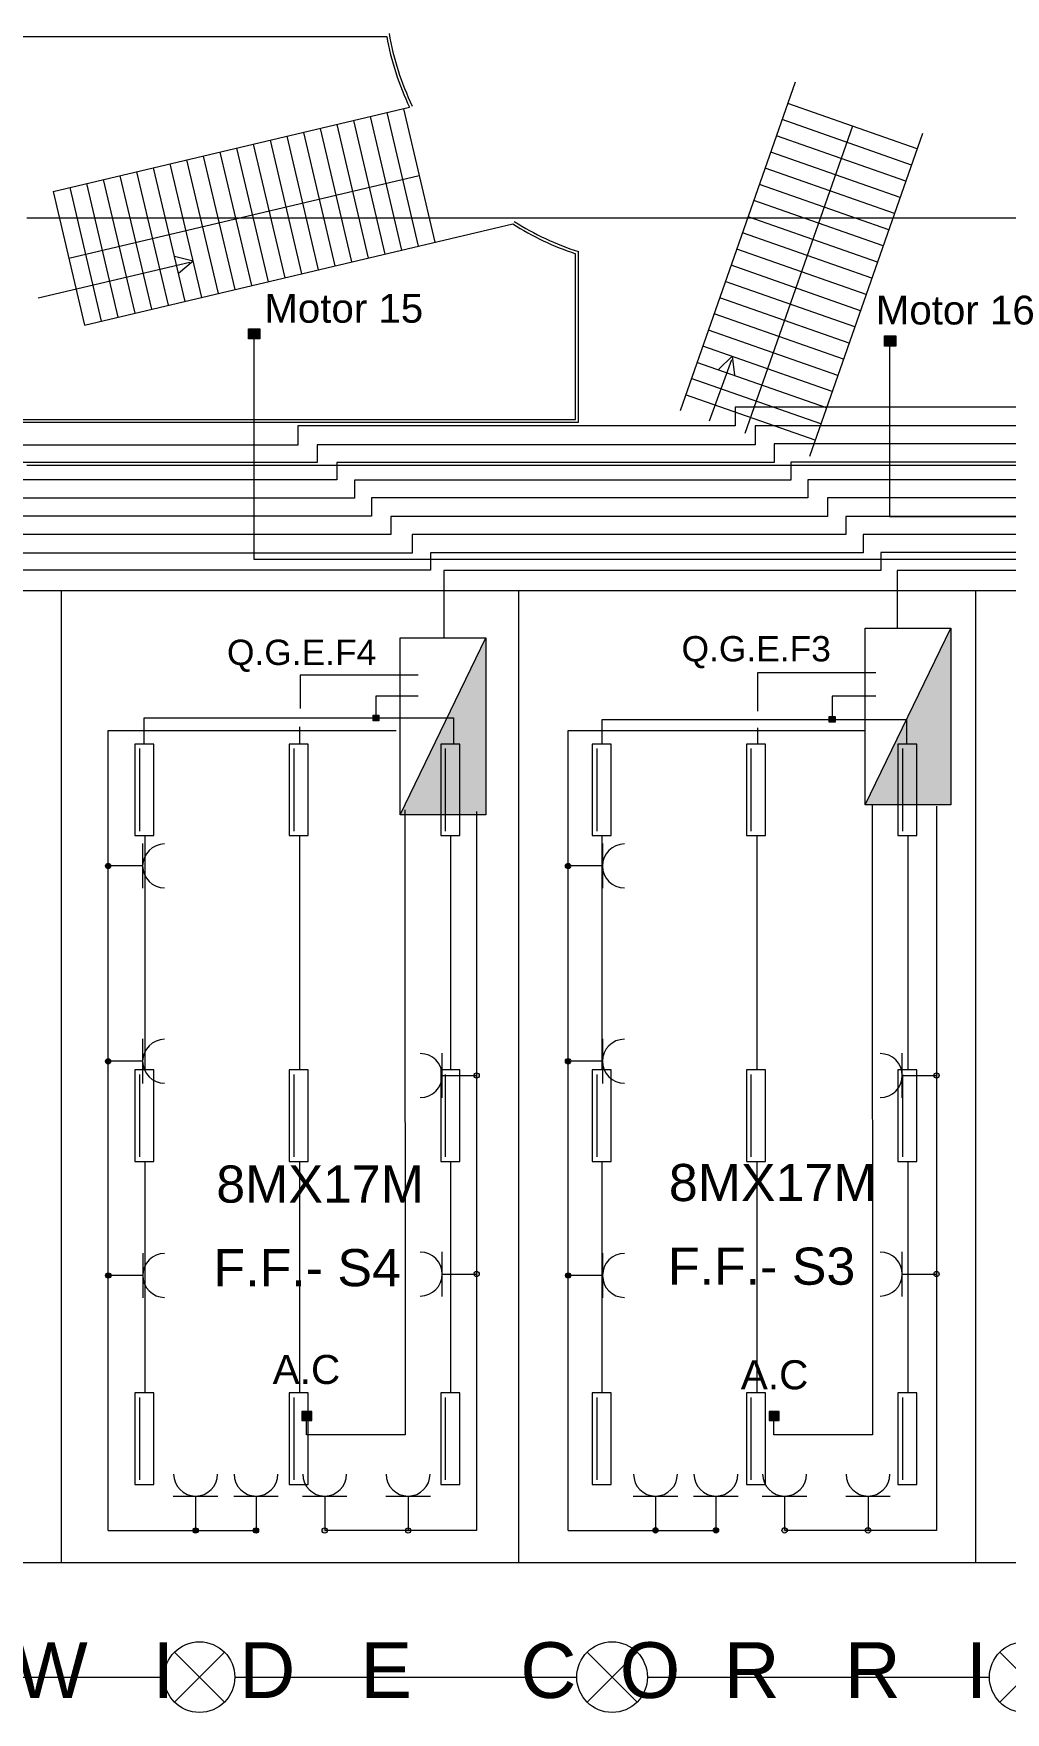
# Model space of a CAD drawing. Extents: x -17539 to 1421, y -3169 to 802964.
# Drawn here: x 442.44 to 459.44, y 364.55 to 393.92 of the extents above; entities that cross this region are included whole.
import ezdxf
from ezdxf.enums import TextEntityAlignment as Align

# ---------------------------------------------------------------- set-up
doc = ezdxf.new("R2010")
doc.units = 0
doc.header["$LTSCALE"] = 25
doc.header["$MEASUREMENT"] = 0
doc.layers.get('0').update_dxf_attribs({"lineweight": 9})
for name, color, linetype, lineweight in [('Iluminação', 10, 'Continuous', 9), ('Quadros', 50, 'Continuous', 9), ('www.cadblocksfree.com', 7, 'Continuous', 9)]:
    doc.layers.add(name, color=color, linetype=linetype, lineweight=lineweight)
doc.layers.add('Tomadas', color=3, linetype='Continuous', lineweight=9, true_color=0x00f500)
doc.styles.add('ROMANS', font='arial.ttf')
doc.styles.get("Standard").update_dxf_attribs({"font": 'arial.ttf'})

# ---------------------------------------------------------------- blocks, each defined once
blk = doc.blocks.new('quadro eletrico')
h = blk.add_hatch(color=256)
h.dxf.hatch_style = 1
h.paths.add_polyline_path([(1.839, -0.788), (-1.457, 0.809), (-1.457, -0.788)])
blk.add_line((-1.457, 0.809), (1.839, -0.788))
blk.add_lwpolyline([(-1.457, 0.809), (1.839, 0.809), (1.839, -0.788), (-1.457, -0.788)], close=True)
blk = doc.blocks.new('Quadro')
at = {"xscale": 0.6593095434044552, "yscale": 0.6593095434044552, "zscale": 0.6593095434044552}
blk.add_blockref('quadro eletrico', (-0.091, 0.017), dxfattribs=at)
blk = doc.blocks.new('Tomada')
for p, q in [((0, 0.632), (0, 0)), ((0, 0), (-0.975, 0)), ((0, 0), (0, -0.632))]:
    blk.add_line(p, q)
blk.add_arc((0.622, 0), 0.622, 90, 270)
blk = doc.blocks.new('Iluminárias 1')
at = {"layer": 'Iluminação'}
blk.add_line((0.079, 0.079), (1.521, 0.079), dxfattribs=at)
blk.add_lwpolyline([(0, 0), (1.6, 0), (1.6, 0.332), (0, 0.332)], close=True, dxfattribs=at)
blk = doc.blocks.new('Ponto de Luz')
for q in [(-0.437, 0.437), (0.438, 0.436), (-0.438, -0.436), (0.437, -0.437)]:
    blk.add_line((0, 0), q)
blk.add_circle((0, 0), 0.618)
blk = doc.blocks.new('Caixa de Derivação')
at = {"layer": 'Iluminação'}
h = blk.add_hatch(color=256, dxfattribs=at)
h.dxf.hatch_style = 1
h.paths.add_polyline_path([(0.052, 0.051), (-0.048, 0.051), (-0.048, -0.049), (0.052, -0.049)])
blk.add_lwpolyline([(-0.048, 0.051), (0.052, 0.051), (0.052, -0.049), (-0.048, -0.049)], close=True, dxfattribs=at)

msp = doc.modelspace()

# ---------------------------------------------------------------- hatches: boundary and pattern name
at = {"layer": 'Tomadas'}
h = msp.add_hatch(color=256, dxfattribs=at)
h.dxf.hatch_style = 1
h.paths.add_polyline_path([(446.2, 388.756), (446.2, 388.578), (446.397, 388.578), (446.397, 388.756)])
h = msp.add_hatch(color=256, dxfattribs=at)
h.dxf.hatch_style = 1
h.paths.add_polyline_path([(457.327, 388.631), (457.327, 388.453), (457.526, 388.453), (457.526, 388.631)])
h = msp.add_hatch(color=256, dxfattribs=at)
h.dxf.hatch_style = 1
h.paths.add_polyline_path([(443.791, 379.359, 1), (443.697, 379.359, 1)])
h = msp.add_hatch(color=256, dxfattribs=at)
h.dxf.hatch_style = 1
h.paths.add_polyline_path([(443.791, 379.359, 1), (443.697, 379.359, 1)])
h = msp.add_hatch(color=256, dxfattribs=at)
h.dxf.hatch_style = 1
h.paths.add_polyline_path([(443.791, 379.359, 1), (443.697, 379.359, 1)])
h = msp.add_hatch(color=256, dxfattribs=at)
h.dxf.hatch_style = 1
h.paths.add_polyline_path([(443.791, 379.359, 1), (443.697, 379.359, 1)])
h = msp.add_hatch(color=256, dxfattribs=at)
h.dxf.hatch_style = 1
h.paths.add_polyline_path([(451.838, 379.359, 1), (451.745, 379.359, 1)])
h = msp.add_hatch(color=256, dxfattribs=at)
h.dxf.hatch_style = 1
h.paths.add_polyline_path([(451.838, 379.359, 1), (451.745, 379.359, 1)])
h = msp.add_hatch(color=256, dxfattribs=at)
h.dxf.hatch_style = 1
h.paths.add_polyline_path([(451.838, 379.359, 1), (451.745, 379.359, 1)])
h = msp.add_hatch(color=256, dxfattribs=at)
h.dxf.hatch_style = 1
h.paths.add_polyline_path([(451.838, 379.359, 1), (451.745, 379.359, 1)])
h = msp.add_hatch(color=256, dxfattribs=at)
h.dxf.hatch_style = 1
h.paths.add_polyline_path([(443.791, 375.942, 1), (443.697, 375.942, 1)])
h = msp.add_hatch(color=256, dxfattribs=at)
h.dxf.hatch_style = 1
h.paths.add_polyline_path([(443.791, 375.942, 1), (443.697, 375.942, 1)])
h = msp.add_hatch(color=256, dxfattribs=at)
h.dxf.hatch_style = 1
h.paths.add_polyline_path([(443.791, 375.942, 1), (443.697, 375.942, 1)])
h = msp.add_hatch(color=256, dxfattribs=at)
h.dxf.hatch_style = 1
h.paths.add_polyline_path([(443.791, 375.942, 1), (443.697, 375.942, 1)])
h = msp.add_hatch(color=256, dxfattribs=at)
h.dxf.hatch_style = 1
h.paths.add_polyline_path([(451.838, 375.943, 1), (451.745, 375.943, 1)])
h = msp.add_hatch(color=256, dxfattribs=at)
h.dxf.hatch_style = 1
h.paths.add_polyline_path([(451.838, 375.943, 1), (451.745, 375.943, 1)])
h = msp.add_hatch(color=256, dxfattribs=at)
h.dxf.hatch_style = 1
h.paths.add_polyline_path([(451.838, 375.943, 1), (451.745, 375.943, 1)])
h = msp.add_hatch(color=256, dxfattribs=at)
h.dxf.hatch_style = 1
h.paths.add_polyline_path([(451.838, 375.943, 1), (451.745, 375.943, 1)])
h = msp.add_hatch(color=256, dxfattribs=at)
h.dxf.hatch_style = 1
h.paths.add_polyline_path([(450.189, 372.219), (450.143, 372.219, 0.411824), (450.189, 372.172)])
h.paths.add_polyline_path([(450.189, 372.265, 0.411824), (450.143, 372.219), (450.189, 372.219)])
h.paths.add_polyline_path([(450.189, 372.265), (450.189, 372.219), (450.189, 372.172, 0.416608), (450.236, 372.219, 0.416608)])
h.paths.add_polyline_path([(450.236, 375.693, 0.416608), (450.189, 375.739), (450.189, 375.646, 0.416608)])
h.paths.add_polyline_path([(450.189, 375.739, 0.411824), (450.143, 375.693), (450.189, 375.693)])
h.paths.add_polyline_path([(450.189, 375.693), (450.143, 375.693, 0.411824), (450.189, 375.646)])
h = msp.add_hatch(color=256, dxfattribs=at)
h.dxf.hatch_style = 1
h.paths.add_polyline_path([(458.237, 372.219), (458.19, 372.219, 0.411824), (458.237, 372.172)])
h.paths.add_polyline_path([(458.237, 372.266, 0.411824), (458.19, 372.219), (458.237, 372.219)])
h.paths.add_polyline_path([(458.237, 372.266), (458.237, 372.219), (458.237, 372.172, 0.416608), (458.284, 372.219, 0.416608)])
h.paths.add_polyline_path([(458.284, 375.693, 0.416608), (458.237, 375.739), (458.237, 375.646, 0.416608)])
h.paths.add_polyline_path([(458.237, 375.739, 0.411824), (458.19, 375.693), (458.237, 375.693)])
h.paths.add_polyline_path([(458.237, 375.693), (458.19, 375.693, 0.411824), (458.237, 375.646)])
h = msp.add_hatch(color=256, dxfattribs=at)
h.dxf.hatch_style = 1
h.paths.add_polyline_path([(443.725, 372.237), (443.725, 372.153, 0.552295), (443.792, 372.195, 0.552295)])
h.paths.add_polyline_path([(443.725, 372.237, 0.288415), (443.699, 372.195, 0.288415), (443.725, 372.153)])
h = msp.add_hatch(color=256, dxfattribs=at)
h.dxf.hatch_style = 1
h.paths.add_polyline_path([(443.725, 372.237), (443.725, 372.153, 0.552295), (443.792, 372.195, 0.552295)])
h.paths.add_polyline_path([(443.725, 372.237, 0.288415), (443.699, 372.195, 0.288415), (443.725, 372.153)])
h = msp.add_hatch(color=256, dxfattribs=at)
h.dxf.hatch_style = 1
h.paths.add_polyline_path([(443.725, 372.237), (443.725, 372.153, 0.552295), (443.792, 372.195, 0.552295)])
h.paths.add_polyline_path([(443.725, 372.237, 0.288415), (443.699, 372.195, 0.288415), (443.725, 372.153)])
h = msp.add_hatch(color=256, dxfattribs=at)
h.dxf.hatch_style = 1
h.paths.add_polyline_path([(443.725, 372.237), (443.725, 372.153, 0.552295), (443.792, 372.195, 0.552295)])
h.paths.add_polyline_path([(443.725, 372.237, 0.288415), (443.699, 372.195, 0.288415), (443.725, 372.153)])
h = msp.add_hatch(color=256, dxfattribs=at)
h.dxf.hatch_style = 1
h.paths.add_polyline_path([(451.772, 372.237), (451.772, 372.153, 0.552295), (451.839, 372.195, 0.552295)])
h.paths.add_polyline_path([(451.772, 372.237, 0.288415), (451.746, 372.195, 0.288415), (451.772, 372.153)])
h = msp.add_hatch(color=256, dxfattribs=at)
h.dxf.hatch_style = 1
h.paths.add_polyline_path([(451.772, 372.237), (451.772, 372.153, 0.552295), (451.839, 372.195, 0.552295)])
h.paths.add_polyline_path([(451.772, 372.237, 0.288415), (451.746, 372.195, 0.288415), (451.772, 372.153)])
h = msp.add_hatch(color=256, dxfattribs=at)
h.dxf.hatch_style = 1
h.paths.add_polyline_path([(451.772, 372.237), (451.772, 372.153, 0.552295), (451.839, 372.195, 0.552295)])
h.paths.add_polyline_path([(451.772, 372.237, 0.288415), (451.746, 372.195, 0.288415), (451.772, 372.153)])
h = msp.add_hatch(color=256, dxfattribs=at)
h.dxf.hatch_style = 1
h.paths.add_polyline_path([(451.772, 372.237), (451.772, 372.153, 0.552295), (451.839, 372.195, 0.552295)])
h.paths.add_polyline_path([(451.772, 372.237, 0.288415), (451.746, 372.195, 0.288415), (451.772, 372.153)])
h = msp.add_hatch(color=256, dxfattribs=at)
h.dxf.hatch_style = 1
h.paths.add_polyline_path([(447.307, 369.659), (447.307, 369.815), (447.133, 369.815), (447.133, 369.659)])
h = msp.add_hatch(color=256, dxfattribs=at)
h.dxf.hatch_style = 1
h.paths.add_polyline_path([(455.483, 369.659), (455.483, 369.815), (455.309, 369.815), (455.309, 369.659)])
h = msp.add_hatch(color=256, dxfattribs=at)
h.dxf.hatch_style = 1
h.paths.add_polyline_path([(445.227, 367.734, 1), (445.32, 367.734, 1)])
h = msp.add_hatch(color=256, dxfattribs=at)
h.dxf.hatch_style = 1
h.paths.add_polyline_path([(445.227, 367.734, 1), (445.32, 367.734, 1)])
h = msp.add_hatch(color=256, dxfattribs=at)
h.dxf.hatch_style = 1
h.paths.add_polyline_path([(445.227, 367.734, 1), (445.32, 367.734, 1)])
h = msp.add_hatch(color=256, dxfattribs=at)
h.dxf.hatch_style = 1
h.paths.add_polyline_path([(445.227, 367.734, 1), (445.32, 367.734, 1)])
h = msp.add_hatch(color=256, dxfattribs=at)
h.dxf.hatch_style = 1
h.paths.add_polyline_path([(446.283, 367.734, 1), (446.376, 367.734, 1)])
h = msp.add_hatch(color=256, dxfattribs=at)
h.dxf.hatch_style = 1
h.paths.add_polyline_path([(446.283, 367.734, 1), (446.376, 367.734, 1)])
h = msp.add_hatch(color=256, dxfattribs=at)
h.dxf.hatch_style = 1
h.paths.add_polyline_path([(446.283, 367.734, 1), (446.376, 367.734, 1)])
h = msp.add_hatch(color=256, dxfattribs=at)
h.dxf.hatch_style = 1
h.paths.add_polyline_path([(446.283, 367.734, 1), (446.376, 367.734, 1)])
h = msp.add_hatch(color=256, dxfattribs=at)
h.dxf.hatch_style = 1
h.paths.add_polyline_path([(447.532, 367.781, 0.414214), (447.486, 367.734), (447.532, 367.734)])
h.paths.add_polyline_path([(447.532, 367.781), (447.532, 367.734), (447.579, 367.734, 0.414214)])
h.paths.add_polyline_path([(447.579, 367.734), (447.532, 367.734), (447.486, 367.734, 1)])
h.paths.add_polyline_path([(448.946, 367.734), (449.039, 367.734, 1)])
h.paths.add_polyline_path([(449.039, 367.734), (448.946, 367.734, 1)])
h = msp.add_hatch(color=256, dxfattribs=at)
h.dxf.hatch_style = 1
h.paths.add_polyline_path([(447.532, 367.781, 0.414214), (447.486, 367.734), (447.532, 367.734)])
h.paths.add_polyline_path([(447.532, 367.781), (447.532, 367.734), (447.579, 367.734, 0.414214)])
h.paths.add_polyline_path([(447.579, 367.734), (447.532, 367.734), (447.486, 367.734, 1)])
h.paths.add_polyline_path([(448.946, 367.734), (449.039, 367.734, 1)])
h.paths.add_polyline_path([(449.039, 367.734), (448.946, 367.734, 1)])
h = msp.add_hatch(color=256, dxfattribs=at)
h.dxf.hatch_style = 1
h.paths.add_polyline_path([(447.532, 367.781, 0.414214), (447.486, 367.734), (447.532, 367.734)])
h.paths.add_polyline_path([(447.532, 367.781), (447.532, 367.734), (447.579, 367.734, 0.414214)])
h.paths.add_polyline_path([(447.579, 367.734), (447.532, 367.734), (447.486, 367.734, 1)])
h.paths.add_polyline_path([(448.946, 367.734), (449.039, 367.734, 1)])
h.paths.add_polyline_path([(449.039, 367.734), (448.946, 367.734, 1)])
h = msp.add_hatch(color=256, dxfattribs=at)
h.dxf.hatch_style = 1
h.paths.add_polyline_path([(447.532, 367.781, 0.414214), (447.486, 367.734), (447.532, 367.734)])
h.paths.add_polyline_path([(447.532, 367.781), (447.532, 367.734), (447.579, 367.734, 0.414214)])
h.paths.add_polyline_path([(447.579, 367.734), (447.532, 367.734), (447.486, 367.734, 1)])
h.paths.add_polyline_path([(448.946, 367.734), (449.039, 367.734, 1)])
h.paths.add_polyline_path([(449.039, 367.734), (448.946, 367.734, 1)])
h = msp.add_hatch(color=256, dxfattribs=at)
h.dxf.hatch_style = 1
h.paths.add_polyline_path([(453.274, 367.735, 1), (453.367, 367.735, 1)])
h = msp.add_hatch(color=256, dxfattribs=at)
h.dxf.hatch_style = 1
h.paths.add_polyline_path([(453.274, 367.735, 1), (453.367, 367.735, 1)])
h = msp.add_hatch(color=256, dxfattribs=at)
h.dxf.hatch_style = 1
h.paths.add_polyline_path([(453.274, 367.735, 1), (453.367, 367.735, 1)])
h = msp.add_hatch(color=256, dxfattribs=at)
h.dxf.hatch_style = 1
h.paths.add_polyline_path([(453.274, 367.735, 1), (453.367, 367.735, 1)])
h = msp.add_hatch(color=256, dxfattribs=at)
h.dxf.hatch_style = 1
h.paths.add_polyline_path([(454.33, 367.735, 1), (454.423, 367.735, 1)])
h = msp.add_hatch(color=256, dxfattribs=at)
h.dxf.hatch_style = 1
h.paths.add_polyline_path([(454.33, 367.735, 1), (454.423, 367.735, 1)])
h = msp.add_hatch(color=256, dxfattribs=at)
h.dxf.hatch_style = 1
h.paths.add_polyline_path([(454.33, 367.735, 1), (454.423, 367.735, 1)])
h = msp.add_hatch(color=256, dxfattribs=at)
h.dxf.hatch_style = 1
h.paths.add_polyline_path([(454.33, 367.735, 1), (454.423, 367.735, 1)])
h = msp.add_hatch(color=256, dxfattribs=at)
h.dxf.hatch_style = 1
h.paths.add_polyline_path([(455.579, 367.781, 0.414214), (455.533, 367.735), (455.579, 367.735)])
h.paths.add_polyline_path([(455.579, 367.781), (455.579, 367.735), (455.626, 367.735, 0.414214)])
h.paths.add_polyline_path([(455.626, 367.735), (455.579, 367.735), (455.533, 367.735, 1)])
h.paths.add_polyline_path([(456.993, 367.735), (457.086, 367.735, 1)])
h.paths.add_polyline_path([(457.086, 367.735), (456.993, 367.735, 1)])
h = msp.add_hatch(color=256, dxfattribs=at)
h.dxf.hatch_style = 1
h.paths.add_polyline_path([(455.579, 367.781, 0.414214), (455.533, 367.735), (455.579, 367.735)])
h.paths.add_polyline_path([(455.579, 367.781), (455.579, 367.735), (455.626, 367.735, 0.414214)])
h.paths.add_polyline_path([(455.626, 367.735), (455.579, 367.735), (455.533, 367.735, 1)])
h.paths.add_polyline_path([(456.993, 367.735), (457.086, 367.735, 1)])
h.paths.add_polyline_path([(457.086, 367.735), (456.993, 367.735, 1)])
h = msp.add_hatch(color=256, dxfattribs=at)
h.dxf.hatch_style = 1
h.paths.add_polyline_path([(455.579, 367.781, 0.414214), (455.533, 367.735), (455.579, 367.735)])
h.paths.add_polyline_path([(455.579, 367.781), (455.579, 367.735), (455.626, 367.735, 0.414214)])
h.paths.add_polyline_path([(455.626, 367.735), (455.579, 367.735), (455.533, 367.735, 1)])
h.paths.add_polyline_path([(456.993, 367.735), (457.086, 367.735, 1)])
h.paths.add_polyline_path([(457.086, 367.735), (456.993, 367.735, 1)])
h = msp.add_hatch(color=256, dxfattribs=at)
h.dxf.hatch_style = 1
h.paths.add_polyline_path([(455.579, 367.781, 0.414214), (455.533, 367.735), (455.579, 367.735)])
h.paths.add_polyline_path([(455.579, 367.781), (455.579, 367.735), (455.626, 367.735, 0.414214)])
h.paths.add_polyline_path([(455.626, 367.735), (455.579, 367.735), (455.533, 367.735, 1)])
h.paths.add_polyline_path([(456.993, 367.735), (457.086, 367.735, 1)])
h.paths.add_polyline_path([(457.086, 367.735), (456.993, 367.735, 1)])

# ---------------------------------------------------------------- linework, layer by layer
at = {"layer": 'Iluminação'}
for p, q in [((462.183, 390.691), (442.32, 390.691)), ((462.183, 386.361), (442.32, 386.361)), ((449.167, 382.697), (447.1, 382.697)), ((447.1, 382.697), (447.1, 382.112)), ((457.178, 382.735), (455.104, 382.735)), ((455.104, 382.735), (455.104, 382.068)), ((449.167, 382.327), (448.426, 382.327)), ((448.426, 382.327), (448.426, 381.947)), ((457.178, 382.328), (456.409, 382.328)), ((456.409, 382.328), (456.409, 381.921)), ((444.375, 381.49), (444.375, 381.947)), ((444.375, 381.947), (449.788, 381.947)), ((447.091, 381.795), (447.091, 381.49)), ((449.788, 381.947), (449.788, 381.49)), ((452.387, 381.49), (452.387, 381.921)), ((452.387, 381.921), (457.712, 381.921)), ((457.712, 381.921), (457.712, 381.49)), ((455.104, 381.777), (455.104, 381.49)), ((444.388, 375.79), (444.388, 379.89)), ((447.094, 379.89), (447.094, 375.79)), ((449.733, 379.89), (449.733, 375.79)), ((452.388, 375.79), (452.388, 379.89)), ((455.094, 379.89), (455.094, 375.79)), ((457.733, 379.89), (457.733, 375.79)), ((444.388, 370.14), (444.388, 374.19)), ((447.094, 374.19), (447.094, 370.14)), ((449.733, 374.19), (449.733, 370.14)), ((452.388, 370.14), (452.388, 374.19)), ((455.094, 374.19), (455.094, 370.14)), ((457.733, 374.19), (457.733, 370.14)), ((438.739, 365.169), (444.723, 365.169)), ((445.959, 365.169), (451.943, 365.169)), ((453.179, 365.169), (459.163, 365.169))]:
    msp.add_line(p, q, dxfattribs=at)
at = {"layer": 'Quadros'}
for p, q in [((461.898, 387.387), (454.715, 387.387)), ((454.715, 387.387), (454.715, 387.058)), ((454.715, 387.058), (447.061, 387.058)), ((447.061, 387.058), (447.061, 386.719)), ((462.244, 387.058), (455.066, 387.058)), ((455.066, 387.058), (455.066, 386.724)), ((447.061, 386.719), (439.465, 386.719)), ((455.066, 386.724), (447.403, 386.724)), ((447.403, 386.724), (447.403, 386.414)), ((462.594, 386.742), (455.396, 386.742)), ((455.396, 386.742), (455.396, 386.419)), ((447.403, 386.414), (439.792, 386.414)), ((455.396, 386.419), (447.747, 386.419)), ((447.747, 386.419), (447.747, 386.114)), ((462.952, 386.422), (455.689, 386.422)), ((455.689, 386.422), (455.689, 386.107)), ((447.747, 386.114), (440.155, 386.114)), ((455.689, 386.107), (448.055, 386.107)), ((448.055, 386.107), (448.055, 385.791)), ((463.258, 386.111), (455.987, 386.111)), ((455.987, 386.111), (455.987, 385.798)), ((448.055, 385.791), (440.464, 385.791)), ((455.987, 385.798), (448.35, 385.798)), ((448.35, 385.798), (448.35, 385.478)), ((463.543, 385.8), (456.327, 385.8)), ((456.327, 385.8), (456.327, 385.473)), ((448.35, 385.478), (440.738, 385.478)), ((456.327, 385.473), (448.689, 385.473)), ((448.689, 385.473), (448.689, 385.158)), ((463.833, 385.473), (456.649, 385.473)), ((456.649, 385.473), (456.649, 385.159)), ((448.689, 385.158), (441.046, 385.158)), ((456.649, 385.159), (449.065, 385.159)), ((449.065, 385.159), (449.065, 384.832)), ((464.123, 385.159), (456.951, 385.159)), ((456.951, 385.159), (456.951, 384.836)), ((449.065, 384.832), (441.453, 384.832)), ((456.951, 384.836), (449.385, 384.836)), ((449.385, 384.836), (449.385, 384.533)), ((464.417, 384.839), (457.262, 384.839)), ((457.262, 384.839), (457.262, 384.527)), ((449.385, 384.533), (441.773, 384.533)), ((457.262, 384.527), (449.617, 384.527)), ((449.617, 384.527), (449.617, 383.348)), ((464.673, 384.527), (457.547, 384.527)), ((457.547, 384.527), (457.547, 383.518))]:
    msp.add_line(p, q, dxfattribs=at)
at = {"layer": 'Tomadas'}
for p, q in [((446.293, 388.653), (446.293, 384.723)), ((457.412, 388.51), (457.412, 385.471)), ((457.412, 385.471), (476.583, 385.471)), ((446.293, 384.723), (475.91, 384.723)), ((443.744, 367.734), (443.744, 381.729)), ((443.744, 381.729), (448.78, 381.729)), ((451.791, 367.735), (451.791, 381.729)), ((451.791, 381.729), (456.978, 381.729)), ((448.936, 380.34), (448.942, 369.406)), ((457.112, 380.437), (457.118, 369.406)), ((458.237, 380.407), (458.237, 367.735)), ((458.237, 380.407), (458.237, 367.735)), ((458.237, 380.407), (458.237, 367.735)), ((458.237, 380.407), (458.237, 367.735)), ((450.189, 380.313), (450.189, 367.734)), ((450.189, 380.313), (450.189, 367.734)), ((450.189, 380.313), (450.189, 367.734)), ((450.189, 380.313), (450.189, 367.734)), ((443.744, 367.734), (443.744, 379.359)), ((443.744, 367.734), (443.744, 379.359)), ((443.744, 367.734), (443.744, 379.359)), ((451.791, 367.735), (451.791, 379.359)), ((451.791, 367.735), (451.791, 379.359)), ((451.791, 367.735), (451.791, 379.359)), ((447.214, 369.406), (447.214, 369.746)), ((455.39, 369.406), (455.39, 369.746)), ((448.942, 369.406), (447.214, 369.406)), ((457.118, 369.406), (455.39, 369.406)), ((443.744, 367.734), (446.333, 367.734)), ((450.189, 367.734), (447.543, 367.734)), ((451.791, 367.735), (454.38, 367.735)), ((458.237, 367.735), (455.59, 367.735))]:
    msp.add_line(p, q, dxfattribs=at)
for points in [[(446.2, 388.756), (446.397, 388.756), (446.397, 388.578), (446.2, 388.578)], [(457.327, 388.631), (457.526, 388.631), (457.526, 388.453), (457.327, 388.453)], [(447.133, 369.659), (447.307, 369.659), (447.307, 369.815), (447.133, 369.815)], [(455.309, 369.659), (455.483, 369.659), (455.483, 369.815), (455.309, 369.815)]]:
    msp.add_lwpolyline(points, close=True, dxfattribs=at)
for centre in [(443.744, 379.359), (443.744, 379.359), (443.744, 379.359), (443.744, 379.359), (451.791, 379.359), (451.791, 379.359), (451.791, 379.359), (451.791, 379.359), (443.744, 375.942), (443.744, 375.942), (443.744, 375.942), (443.744, 375.942), (451.791, 375.943), (451.791, 375.943), (451.791, 375.943), (451.791, 375.943), (450.19, 375.693), (450.19, 375.693), (450.19, 375.693), (450.19, 375.693), (458.237, 375.693), (458.237, 375.693), (458.237, 375.693), (458.237, 375.693), (443.745, 372.195), (443.745, 372.195), (443.745, 372.195), (443.745, 372.195), (450.19, 372.219), (450.19, 372.219), (450.19, 372.219), (450.19, 372.219), (451.792, 372.195), (451.792, 372.195), (451.792, 372.195), (451.792, 372.195), (458.237, 372.219), (458.237, 372.219), (458.237, 372.219), (458.237, 372.219), (445.273, 367.734), (445.273, 367.734), (445.273, 367.734), (445.273, 367.734), (446.33, 367.734), (446.33, 367.734), (446.33, 367.734), (446.33, 367.734), (447.532, 367.734), (447.532, 367.734), (447.532, 367.734), (447.532, 367.734), (448.992, 367.734), (448.992, 367.734), (448.992, 367.734), (448.992, 367.734), (453.32, 367.735), (453.32, 367.735), (453.32, 367.735), (453.32, 367.735), (454.377, 367.735), (454.377, 367.735), (454.377, 367.735), (454.377, 367.735), (455.579, 367.735), (455.579, 367.735), (455.579, 367.735), (455.579, 367.735), (457.039, 367.735), (457.039, 367.735), (457.039, 367.735), (457.039, 367.735)]:
    msp.add_circle(centre, 0.0466, dxfattribs=at)
at = {"layer": 'www.cadblocksfree.com'}
for p, q in [((410.971, 393.869), (448.617, 393.869)), ((455.764, 393.068), (453.749, 387.318)), ((457.899, 391.903), (455.634, 392.697)), ((442.779, 391.157), (449.018, 392.63)), ((448.035, 392.398), (448.586, 390.062)), ((448.327, 392.467), (448.878, 390.131)), ((448.619, 392.536), (449.17, 390.2)), ((448.911, 392.605), (449.462, 390.269)), ((457.8, 391.62), (455.535, 392.414)), ((446.867, 392.122), (447.419, 389.786)), ((447.159, 392.191), (447.711, 389.855)), ((447.451, 392.26), (448.002, 389.924)), ((447.743, 392.329), (448.294, 389.993)), ((456.766, 392.3), (454.881, 386.921)), ((457.7, 391.337), (455.435, 392.131)), ((457.993, 392.173), (456.014, 386.524)), ((445.407, 391.777), (445.959, 389.442)), ((445.699, 391.846), (446.251, 389.511)), ((445.991, 391.915), (446.543, 389.579)), ((446.283, 391.984), (446.835, 389.648)), ((446.575, 392.053), (447.127, 389.717)), ((457.601, 391.054), (455.336, 391.847)), ((444.239, 391.502), (444.791, 389.166)), ((444.531, 391.571), (445.083, 389.235)), ((444.823, 391.639), (445.375, 389.304)), ((445.115, 391.708), (445.667, 389.373)), ((457.502, 390.771), (455.237, 391.564)), ((443.055, 389.989), (449.187, 391.437)), ((443.071, 391.226), (443.623, 388.89)), ((443.363, 391.295), (443.915, 388.959)), ((443.655, 391.364), (444.207, 389.028)), ((443.947, 391.433), (444.499, 389.097)), ((457.403, 390.488), (455.138, 391.281)), ((442.779, 391.157), (443.331, 388.821)), ((457.303, 390.204), (455.039, 390.998)), ((457.204, 389.921), (454.939, 390.715)), ((443.331, 388.821), (450.823, 390.59)), ((457.105, 389.638), (454.84, 390.432)), ((445.231, 389.94), (444.905, 390.018)), ((451.921, 387.169), (451.921, 390.068)), ((451.971, 387.119), (451.971, 390.105)), ((457.006, 389.355), (454.741, 390.149)), ((445.171, 389.916), (442.516, 389.292)), ((445.231, 389.94), (444.974, 389.725)), ((456.907, 389.072), (454.642, 389.866)), ((456.807, 388.789), (454.542, 389.583)), ((456.708, 388.506), (454.443, 389.299)), ((456.609, 388.223), (454.344, 389.016)), ((456.51, 387.939), (454.245, 388.733)), ((456.411, 387.656), (454.146, 388.45)), ((454.664, 388.275), (454.42, 388.045)), ((454.664, 388.275), (454.702, 387.942)), ((456.311, 387.373), (454.046, 388.167)), ((454.652, 388.212), (454.26, 387.138)), ((456.212, 387.09), (453.947, 387.884)), ((456.113, 386.807), (453.848, 387.601)), ((410.921, 387.119), (451.971, 387.119)), ((410.971, 387.169), (451.921, 387.169)), ((474.921, 384.169), (410.785, 384.169)), ((442.921, 384.169), (442.921, 367.169)), ((450.921, 384.169), (450.921, 367.169)), ((458.921, 384.169), (458.921, 367.169)), ((507.921, 367.169), (367.456, 367.169))]:
    msp.add_line(p, q, dxfattribs=at)
for radius, start, end in [(4.941, 190.3568, 205.5065), (4.891, 189.8688, 205.5065), (4.891, 237.5064, 252.061), (4.941, 237.5064, 251.6387)]:
    msp.add_arc((453.477, 394.758), radius, start, end, dxfattribs=at)

# ---------------------------------------------------------------- block references
at = {"layer": 'Iluminação'}
for name, p in [('Caixa de Derivação', (448.426, 381.947)), ('Caixa de Derivação', (456.409, 381.921)), ('Ponto de Luz', (445.341, 365.169)), ('Ponto de Luz', (452.561, 365.169)), ('Ponto de Luz', (459.781, 365.169))]:
    msp.add_blockref(name, p, dxfattribs=at)
at = {"layer": 'Iluminação', "rotation": 270}
for p in [(444.212, 381.49), (446.912, 381.49), (449.562, 381.49), (452.212, 381.49), (454.912, 381.49), (457.562, 381.49), (444.212, 375.79), (446.912, 375.79), (449.562, 375.79), (452.212, 375.79), (454.912, 375.79), (457.562, 375.79), (444.212, 370.14), (446.912, 370.14), (449.562, 370.14), (452.212, 370.14), (454.912, 370.14), (457.562, 370.14)]:
    msp.add_blockref('Iluminárias 1', p, dxfattribs=at)
at = {"layer": 'Quadros', "xscale": 1.422900023054062, "yscale": 1.422900023054062, "zscale": 1.422900023054062, "rotation": 89.99999999999996}
for p in [(449.638, 381.752), (457.77, 381.923)]:
    msp.add_blockref('Quadro', p, dxfattribs=at)
at = {"layer": 'Tomadas', "xscale": 0.6170314054757464, "yscale": 0.6170314054757464, "zscale": 0.6170314054757464}
for p in [(444.346, 379.359), (444.346, 379.359), (444.346, 379.359), (444.346, 379.359), (452.393, 379.359), (452.393, 379.359), (452.393, 379.359), (452.393, 379.359), (444.346, 375.942), (444.346, 375.942), (444.346, 375.942), (444.346, 375.942), (452.393, 375.943), (452.393, 375.943), (452.393, 375.943), (452.393, 375.943), (444.347, 372.195), (444.347, 372.195), (444.347, 372.195), (444.347, 372.195), (452.394, 372.195), (452.394, 372.195), (452.394, 372.195), (452.394, 372.195)]:
    msp.add_blockref('Tomada', p, dxfattribs=at)
for p, rotation in [((449.588, 375.693), 180), ((449.588, 375.693), 180), ((449.588, 375.693), 180), ((449.588, 375.693), 180), ((457.636, 375.693), 180), ((457.636, 375.693), 180), ((457.636, 375.693), 180), ((457.636, 375.693), 180), ((449.588, 372.219), 180), ((449.588, 372.219), 180), ((449.588, 372.219), 180), ((449.588, 372.219), 180), ((457.636, 372.219), 180), ((457.636, 372.219), 180), ((457.636, 372.219), 180), ((457.636, 372.219), 180), ((445.273, 368.336), 89.99999999999999), ((445.273, 368.336), 89.99999999999999), ((445.273, 368.336), 89.99999999999999), ((445.273, 368.336), 89.99999999999999), ((446.33, 368.336), 89.99999999999999), ((446.33, 368.336), 89.99999999999999), ((446.33, 368.336), 89.99999999999999), ((446.33, 368.336), 89.99999999999999), ((447.532, 368.336), 89.99999999999999), ((447.532, 368.336), 89.99999999999999), ((447.532, 368.336), 89.99999999999999), ((447.532, 368.336), 89.99999999999999), ((448.992, 368.336), 89.99999999999999), ((448.992, 368.336), 89.99999999999999), ((448.992, 368.336), 89.99999999999999), ((448.992, 368.336), 89.99999999999999), ((453.32, 368.336), 89.99999999999999), ((453.32, 368.336), 89.99999999999999), ((453.32, 368.336), 89.99999999999999), ((453.32, 368.336), 89.99999999999999), ((454.377, 368.336), 89.99999999999999), ((454.377, 368.336), 89.99999999999999), ((454.377, 368.336), 89.99999999999999), ((454.377, 368.336), 89.99999999999999), ((455.579, 368.336), 89.99999999999999), ((455.579, 368.336), 89.99999999999999), ((455.579, 368.336), 89.99999999999999), ((455.579, 368.336), 89.99999999999999), ((457.039, 368.336), 89.99999999999999), ((457.039, 368.336), 89.99999999999999), ((457.039, 368.336), 89.99999999999999), ((457.039, 368.336), 89.99999999999999)]:
    msp.add_blockref('Tomada', p, dxfattribs=dict(at, rotation=rotation))

# ---------------------------------------------------------------- texts
at = {"layer": 'Quadros', "char_height": 0.4429, "width": 3.46617, "attachment_point": 1}
for s, insert in [('Q.G.E.F4', (445.822, 383.317)), ('Q.G.E.F3', (453.776, 383.38))]:
    msp.add_mtext(s, dxfattribs=dict(at, insert=insert))
at = {"layer": 'Tomadas', "char_height": 0.50448, "attachment_point": 1}
for s, width, insert in [('\\pxt0;Motor 15', 2.91247, (446.475, 389.366)), ('\\pxt0;Motor 16', 2.93364, (457.175, 389.335))]:
    msp.add_mtext_dynamic_manual_height_columns(s, width=width, gutter_width=2.522, heights=[0.433], dxfattribs=dict(at, insert=insert))
at = {"layer": 'Tomadas', "char_height": 0.5082, "width": 1.05584, "attachment_point": 1}
for insert in [(446.621, 370.805), (454.812, 370.712)]:
    msp.add_mtext('A.C', dxfattribs=dict(at, insert=insert))
at = {"layer": 'www.cadblocksfree.com', "style": 'ROMANS'}
for s, height, p in [('8MX17M', 0.65, (453.554, 374.146)), ('8MX17M', 0.65, (445.635, 374.119)), ('F.F.- S3', 0.65, (453.537, 372.683)), ('F.F.- S4', 0.65, (445.586, 372.657)), ('4.0 M     W   I   D   E     C  O  R   R   I   D    O     R', 0.975, (436.803, 365.779))]:
    msp.add_text(s, height=height, dxfattribs=at).set_placement(p, align=Align.TOP_LEFT)

doc.saveas('drawing.dxf')
